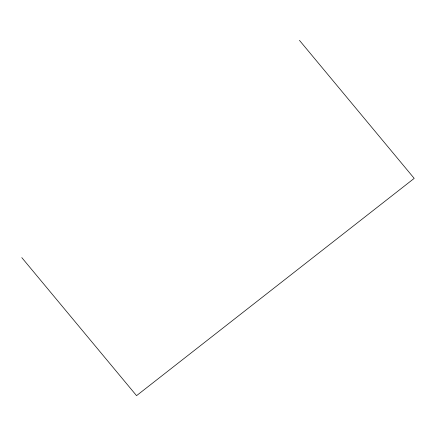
<?xml version="1.0" encoding="UTF-8"?>
<svg xmlns="http://www.w3.org/2000/svg" width="436" height="436" viewBox="0 0 436 436"><rect width="100%" height="100%" fill="white"/><g stroke="black" fill="none" stroke-linecap="round" stroke-linejoin="round"><path stroke-width="0.65" d="M299.445 40.341L414.2 178.379L136.555 395.659L21.8 257.622"/></g></svg>
